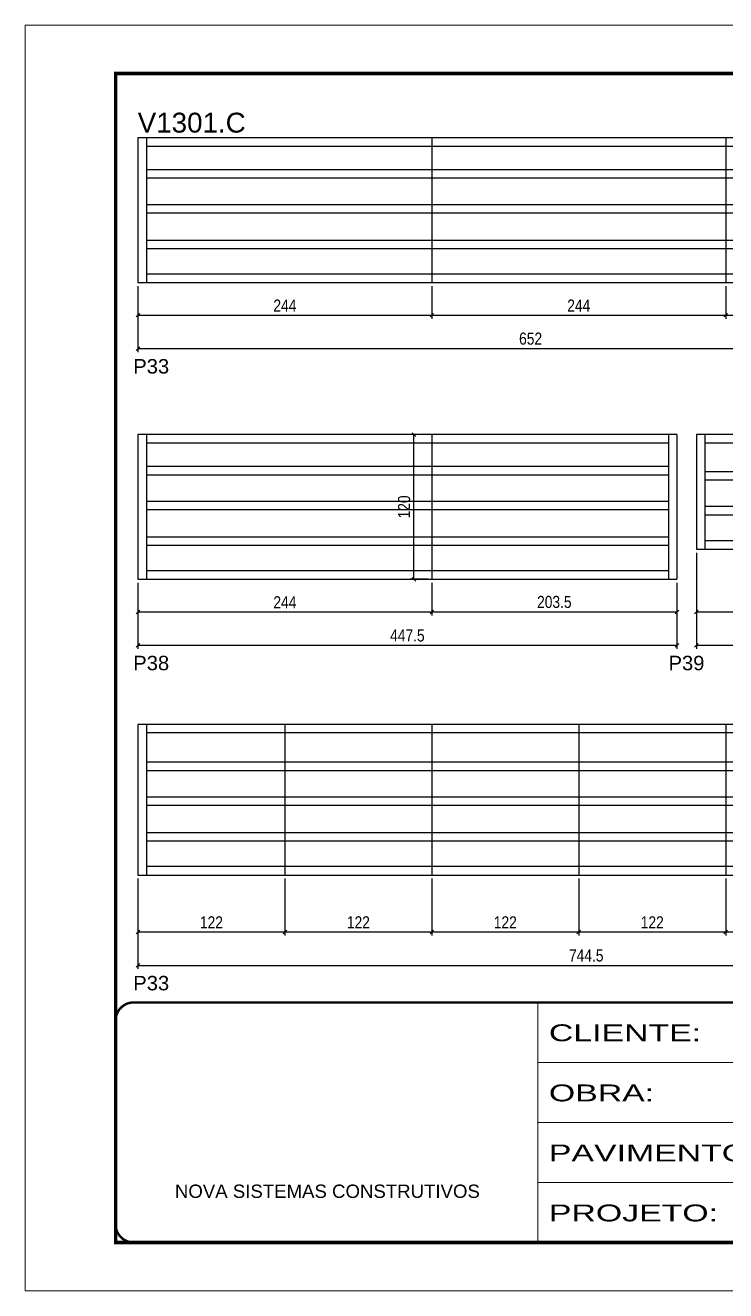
# Model space of a CAD drawing. Extents: x -4041 to 8212, y 239 to 4735.
# Drawn here: x 3557 to 4139, y 2537 to 3587 of the extents above; entities that cross this region are included whole.
import ezdxf

# ---------------------------------------------------------------- set-up
doc = ezdxf.new("R2010")
doc.units = 0
doc.linetypes.add('CONTINUO', pattern=[0])
doc.linetypes.add('DASHED', pattern=[0.75, 0.5, -0.25])
for name, color, linetype in [('5', 5, 'Continuous'), ('COTA', 241, 'Continuous'), ('NOMENCLATURA', 7, 'Continuous'), ('Painéis', 200, 'Continuous'), ('SARR_2.2x7', 40, 'Continuous')]:
    doc.layers.add(name, color=color, linetype=linetype)
doc.layers.add('Folhas', color=255, linetype='Continuous', lineweight=9)
doc.layers.add('SARRAFO DE PRESSAO', color=251, linetype='DASHED', lineweight=9)
doc.styles.add('ARIAL', font='arial.ttf')
doc.styles.add('COTA TECNICA', font='techl___.ttf', dxfattribs={"height": 10})
doc.styles.get("Standard").update_dxf_attribs({"font": 'arial.ttf'})
doc.styles.add('Tecnologia', font='')
doc.styles.get('Tecnologia').set_extended_font_data('Forgotten Futurist')
doc.dimstyles.new('PAINEL', dxfattribs={"dimtxt": 10, "dimasz": 3, "dimexe": 3, "dimexo": 3, "dimgap": 3, "dimtad": 1, "dimdec": 1, "dimzin": 12, "dimdsep": 46, "dimtxsty": 'COTA TECNICA', "dimblk1": 'OBLIQUE', "dimblk2": 'OBLIQUE', "dimsah": 1, "dimcen": 0.9, "dimclrd": 4, "dimclre": 4, "dimclrt": 240, "dimadec": 1, "dimazin": 3, "dimtfac": 1, "dimtdec": 1, "dimtmove": 0, "dimatfit": 3, "dimfxl": 1, "dimtolj": 1, "dimtzin": 12, "dimarcsym": 0})

# ---------------------------------------------------------------- blocks, each defined once
blk = doc.blocks.new('9999999999')
at = {"color": 30, "linetype": 'CONTINUO'}
for p, q in [((98564.6, 34230.2), (98564.6, 34429.4)), ((98564.6, 34379.6), (99584, 34379.6)), ((98564.6, 34329.8), (99488, 34329.8)), ((98564.6, 34280), (99488, 34280))]:
    blk.add_line(p, q, dxfattribs=at)
at = {"color": 30, "linetype": 'CONTINUO', "const_width": 2}
blk.add_lwpolyline([(99584, 34230.2), (99584, 34414.4, 0.414214), (99569, 34429.4), (98229, 34429.4, 0.414214), (98214, 34414.4), (98214, 34245.2, 0.414214), (98229, 34230.2), (99584, 34230.2)], format="xyb", dxfattribs=at)
at = {"layer": 'Folhas'}
blk.add_lwpolyline([(98139, 34190.2), (99624, 34190.2), (99624, 35240.2), (98139, 35240.2)], close=True, dxfattribs=at)
at = {"layer": 'Folhas', "color": 30, "const_width": 3}
blk.add_lwpolyline([(98214, 34230.2), (99584, 34230.2), (99584, 35200.2), (98214, 35200.2)], close=True, dxfattribs=at)
at = {"color": 7, "linetype": 'Continuous', "ltscale": 5, "style": 'ARIAL'}
blk.add_text('NOVA SISTEMAS CONSTRUTIVOS', height=11.059, dxfattribs=at).set_placement((98263.2, 34267.2))
at = {"layer": 'Folhas', "color": 7, "style": 'Tecnologia', "width": 1.5}
for s, p in [('CLIENTE:', (98573.7, 34397.2)), ('OBRA:', (98573.7, 34347.3)), ('PAVIMENTO:', (98573.7, 34297.5)), ('PROJETO:', (98573.7, 34247.7))]:
    blk.add_text(s, height=14, dxfattribs=at).set_placement(p)
blk = doc.blocks.new('_Oblique')
at = {"color": 0, "linetype": 'ByBlock', "lineweight": -2}
blk.add_line((-0.5, -0.5), (0.5, 0.5), dxfattribs=at)
blk = doc.blocks.new('*D151')
at = {"layer": 'COTA', "color": 4, "lineweight": -2, "transparency": 16777216}
for p, q in [((3650.8, 3370.2), (3650.8, 3315.4)), ((4302.8, 3370.2), (4302.8, 3315.4)), ((3650.8, 3318.4), (4302.8, 3318.4))]:
    blk.add_line(p, q, dxfattribs=at)
at = {"layer": 'Defpoints', "color": 0, "transparency": 16777216}
for p in [(3650.8, 3373.2), (4302.8, 3373.2), (4302.8, 3318.4)]:
    blk.add_point(p, dxfattribs=at)
at = {"layer": 'COTA', "color": 4, "lineweight": -2, "transparency": 16777216, "xscale": 3, "yscale": 3, "zscale": 3, "rotation": 180}
blk.add_blockref('_Oblique', (3650.8, 3318.4), dxfattribs=at)
at = {"layer": 'COTA', "color": 4, "lineweight": -2, "transparency": 16777216, "xscale": 3, "yscale": 3, "zscale": 3}
blk.add_blockref('_Oblique', (4302.8, 3318.4), dxfattribs=at)
at = {"layer": 'COTA', "color": 240, "transparency": 16777216, "insert": (3976.8, 3326.6), "char_height": 10, "attachment_point": 5, "style": 'COTA TECNICA'}
blk.add_mtext('\\A1;652', dxfattribs=at)
blk = doc.blocks.new('*D152')
at = {"layer": 'COTA', "color": 4, "lineweight": -2, "transparency": 16777216}
for p, q in [((3650.8, 3370.2), (3650.8, 3343.1)), ((3894.8, 3370.2), (3894.8, 3343.1)), ((3650.8, 3346.1), (3894.8, 3346.1))]:
    blk.add_line(p, q, dxfattribs=at)
at = {"layer": 'Defpoints', "color": 0, "transparency": 16777216}
for p in [(3650.8, 3373.2), (3894.8, 3373.2), (3894.8, 3346.1)]:
    blk.add_point(p, dxfattribs=at)
at = {"layer": 'COTA', "color": 4, "lineweight": -2, "transparency": 16777216, "xscale": 3, "yscale": 3, "zscale": 3, "rotation": 180}
blk.add_blockref('_Oblique', (3650.8, 3346.1), dxfattribs=at)
at = {"layer": 'COTA', "color": 4, "lineweight": -2, "transparency": 16777216, "xscale": 3, "yscale": 3, "zscale": 3}
blk.add_blockref('_Oblique', (3894.8, 3346.1), dxfattribs=at)
at = {"layer": 'COTA', "color": 240, "transparency": 16777216, "insert": (3772.8, 3354.1), "char_height": 10, "attachment_point": 5, "style": 'COTA TECNICA'}
blk.add_mtext('\\A1;244', dxfattribs=at)
blk = doc.blocks.new('*D153')
at = {"layer": 'COTA', "color": 4, "lineweight": -2, "transparency": 16777216}
for p, q in [((3894.8, 3370.2), (3894.8, 3343.1)), ((4138.8, 3370.2), (4138.8, 3343.1)), ((3894.8, 3346.1), (4138.8, 3346.1))]:
    blk.add_line(p, q, dxfattribs=at)
at = {"layer": 'Defpoints', "color": 0, "transparency": 16777216}
for p in [(3894.8, 3373.2), (4138.8, 3373.2), (4138.8, 3346.1)]:
    blk.add_point(p, dxfattribs=at)
at = {"layer": 'COTA', "color": 4, "lineweight": -2, "transparency": 16777216, "xscale": 3, "yscale": 3, "zscale": 3, "rotation": 180}
blk.add_blockref('_Oblique', (3894.8, 3346.1), dxfattribs=at)
at = {"layer": 'COTA', "color": 4, "lineweight": -2, "transparency": 16777216, "xscale": 3, "yscale": 3, "zscale": 3}
blk.add_blockref('_Oblique', (4138.8, 3346.1), dxfattribs=at)
at = {"layer": 'COTA', "color": 240, "transparency": 16777216, "insert": (4016.8, 3354.1), "char_height": 10, "attachment_point": 5, "style": 'COTA TECNICA'}
blk.add_mtext('\\A1;244', dxfattribs=at)
blk = doc.blocks.new('*D154')
at = {"layer": 'COTA', "color": 4, "lineweight": -2, "transparency": 16777216}
for p, q in [((4138.8, 3370.2), (4138.8, 3343.1)), ((4302.8, 3370.2), (4302.8, 3343.1)), ((4138.8, 3346.1), (4302.8, 3346.1))]:
    blk.add_line(p, q, dxfattribs=at)
at = {"layer": 'Defpoints', "color": 0, "transparency": 16777216}
for p in [(4138.8, 3373.2), (4302.8, 3373.2), (4302.8, 3346.1)]:
    blk.add_point(p, dxfattribs=at)
at = {"layer": 'COTA', "color": 4, "lineweight": -2, "transparency": 16777216, "xscale": 3, "yscale": 3, "zscale": 3, "rotation": 180}
blk.add_blockref('_Oblique', (4138.8, 3346.1), dxfattribs=at)
at = {"layer": 'COTA', "color": 4, "lineweight": -2, "transparency": 16777216, "xscale": 3, "yscale": 3, "zscale": 3}
blk.add_blockref('_Oblique', (4302.8, 3346.1), dxfattribs=at)
at = {"layer": 'COTA', "color": 240, "transparency": 16777216, "insert": (4220.8, 3354.2), "char_height": 10, "attachment_point": 5, "style": 'COTA TECNICA'}
blk.add_mtext('\\A1;164', dxfattribs=at)
blk = doc.blocks.new('*D167')
at = {"layer": 'COTA', "color": 4, "lineweight": -2, "transparency": 16777216}
for p, q in [((3650.8, 3124), (3650.8, 3069.2)), ((4098.3, 3124), (4098.3, 3069.2)), ((3650.8, 3072.2), (4098.3, 3072.2))]:
    blk.add_line(p, q, dxfattribs=at)
at = {"layer": 'Defpoints', "color": 0, "transparency": 16777216}
for p in [(3650.8, 3127), (4098.3, 3127), (4098.3, 3072.2)]:
    blk.add_point(p, dxfattribs=at)
at = {"layer": 'COTA', "color": 4, "lineweight": -2, "transparency": 16777216, "xscale": 3, "yscale": 3, "zscale": 3, "rotation": 180}
blk.add_blockref('_Oblique', (3650.8, 3072.2), dxfattribs=at)
at = {"layer": 'COTA', "color": 4, "lineweight": -2, "transparency": 16777216, "xscale": 3, "yscale": 3, "zscale": 3}
blk.add_blockref('_Oblique', (4098.3, 3072.2), dxfattribs=at)
at = {"layer": 'COTA', "color": 240, "transparency": 16777216, "insert": (3874.5, 3080.3), "char_height": 10, "attachment_point": 5, "style": 'COTA TECNICA'}
blk.add_mtext('\\A1;447.5', dxfattribs=at)
blk = doc.blocks.new('*D168')
at = {"layer": 'COTA', "color": 4, "lineweight": -2, "transparency": 16777216}
for p, q in [((3650.8, 3124), (3650.8, 3096.9)), ((3894.8, 3124), (3894.8, 3096.9)), ((3650.8, 3099.9), (3894.8, 3099.9))]:
    blk.add_line(p, q, dxfattribs=at)
at = {"layer": 'Defpoints', "color": 0, "transparency": 16777216}
for p in [(3650.8, 3127), (3894.8, 3127), (3894.8, 3099.9)]:
    blk.add_point(p, dxfattribs=at)
at = {"layer": 'COTA', "color": 4, "lineweight": -2, "transparency": 16777216, "xscale": 3, "yscale": 3, "zscale": 3, "rotation": 180}
blk.add_blockref('_Oblique', (3650.8, 3099.9), dxfattribs=at)
at = {"layer": 'COTA', "color": 4, "lineweight": -2, "transparency": 16777216, "xscale": 3, "yscale": 3, "zscale": 3}
blk.add_blockref('_Oblique', (3894.8, 3099.9), dxfattribs=at)
at = {"layer": 'COTA', "color": 240, "transparency": 16777216, "insert": (3772.8, 3107.9), "char_height": 10, "attachment_point": 5, "style": 'COTA TECNICA'}
blk.add_mtext('\\A1;244', dxfattribs=at)
blk = doc.blocks.new('*D169')
at = {"layer": 'COTA', "color": 4, "lineweight": -2, "transparency": 16777216}
for p, q in [((3894.8, 3124), (3894.8, 3096.9)), ((4098.3, 3124), (4098.3, 3096.9)), ((3894.8, 3099.9), (4098.3, 3099.9))]:
    blk.add_line(p, q, dxfattribs=at)
at = {"layer": 'Defpoints', "color": 0, "transparency": 16777216}
for p in [(3894.8, 3127), (4098.3, 3127), (4098.3, 3099.9)]:
    blk.add_point(p, dxfattribs=at)
at = {"layer": 'COTA', "color": 4, "lineweight": -2, "transparency": 16777216, "xscale": 3, "yscale": 3, "zscale": 3, "rotation": 180}
blk.add_blockref('_Oblique', (3894.8, 3099.9), dxfattribs=at)
at = {"layer": 'COTA', "color": 4, "lineweight": -2, "transparency": 16777216, "xscale": 3, "yscale": 3, "zscale": 3}
blk.add_blockref('_Oblique', (4098.3, 3099.9), dxfattribs=at)
at = {"layer": 'COTA', "color": 240, "transparency": 16777216, "insert": (3996.5, 3108.1), "char_height": 10, "attachment_point": 5, "style": 'COTA TECNICA'}
blk.add_mtext('\\A1;203.5', dxfattribs=at)
blk = doc.blocks.new('*D170')
at = {"layer": 'COTA', "color": 4, "lineweight": -2, "transparency": 16777216}
for p, q in [((4114.5, 3149), (4114.5, 3069.2)), ((4775.5, 3149), (4775.5, 3069.2)), ((4114.5, 3072.2), (4775.5, 3072.2))]:
    blk.add_line(p, q, dxfattribs=at)
at = {"layer": 'Defpoints', "color": 0, "transparency": 16777216}
for p in [(4114.5, 3152), (4775.5, 3152), (4775.5, 3072.2)]:
    blk.add_point(p, dxfattribs=at)
at = {"layer": 'COTA', "color": 4, "lineweight": -2, "transparency": 16777216, "xscale": 3, "yscale": 3, "zscale": 3, "rotation": 180}
blk.add_blockref('_Oblique', (4114.5, 3072.2), dxfattribs=at)
at = {"layer": 'COTA', "color": 4, "lineweight": -2, "transparency": 16777216, "xscale": 3, "yscale": 3, "zscale": 3}
blk.add_blockref('_Oblique', (4775.5, 3072.2), dxfattribs=at)
at = {"layer": 'COTA', "color": 240, "transparency": 16777216, "insert": (4445, 3080.3), "char_height": 10, "attachment_point": 5, "style": 'COTA TECNICA'}
blk.add_mtext('\\A1;661', dxfattribs=at)
blk = doc.blocks.new('*D171')
at = {"layer": 'COTA', "color": 4, "lineweight": -2, "transparency": 16777216}
for p, q in [((4114.5, 3149), (4114.5, 3096.9)), ((4358.5, 3149), (4358.5, 3096.9)), ((4114.5, 3099.9), (4358.5, 3099.9))]:
    blk.add_line(p, q, dxfattribs=at)
at = {"layer": 'Defpoints', "color": 0, "transparency": 16777216}
for p in [(4114.5, 3152), (4358.5, 3152), (4358.5, 3099.9)]:
    blk.add_point(p, dxfattribs=at)
at = {"layer": 'COTA', "color": 4, "lineweight": -2, "transparency": 16777216, "xscale": 3, "yscale": 3, "zscale": 3, "rotation": 180}
blk.add_blockref('_Oblique', (4114.5, 3099.9), dxfattribs=at)
at = {"layer": 'COTA', "color": 4, "lineweight": -2, "transparency": 16777216, "xscale": 3, "yscale": 3, "zscale": 3}
blk.add_blockref('_Oblique', (4358.5, 3099.9), dxfattribs=at)
at = {"layer": 'COTA', "color": 240, "transparency": 16777216, "insert": (4236.5, 3107.9), "char_height": 10, "attachment_point": 5, "style": 'COTA TECNICA'}
blk.add_mtext('\\A1;244', dxfattribs=at)
blk = doc.blocks.new('*D175')
at = {"layer": 'COTA', "color": 4, "lineweight": -2, "transparency": 16777216}
for p, q in [((3891.8, 3247), (3876.9, 3247)), ((3879.9, 3127), (3879.9, 3247)), ((3891.8, 3127), (3876.9, 3127))]:
    blk.add_line(p, q, dxfattribs=at)
at = {"layer": 'Defpoints', "color": 0, "transparency": 16777216}
for p in [(3879.9, 3247), (3894.8, 3247), (3894.8, 3127)]:
    blk.add_point(p, dxfattribs=at)
at = {"layer": 'COTA', "color": 4, "lineweight": -2, "transparency": 16777216, "xscale": 3, "yscale": 3, "zscale": 3}
for p, rotation in [((3879.9, 3247), 90), ((3879.9, 3127), 270)]:
    blk.add_blockref('_Oblique', p, dxfattribs=dict(at, rotation=rotation))
at = {"layer": 'COTA', "color": 240, "transparency": 16777216, "insert": (3871.8, 3187), "char_height": 10, "attachment_point": 5, "rotation": 90, "style": 'COTA TECNICA'}
blk.add_mtext('\\A1;120', dxfattribs=at)
blk = doc.blocks.new('*D176')
at = {"layer": 'COTA', "color": 4, "lineweight": -2, "transparency": 16777216}
for p, q in [((3650.8, 2878.6), (3650.8, 2803.6)), ((4395.3, 2878.6), (4395.3, 2803.6)), ((3650.8, 2806.6), (4395.3, 2806.6))]:
    blk.add_line(p, q, dxfattribs=at)
at = {"layer": 'Defpoints', "color": 0, "transparency": 16777216}
for p in [(3650.8, 2881.6), (4395.3, 2881.6), (4395.3, 2806.6)]:
    blk.add_point(p, dxfattribs=at)
at = {"layer": 'COTA', "color": 4, "lineweight": -2, "transparency": 16777216, "xscale": 3, "yscale": 3, "zscale": 3, "rotation": 180}
blk.add_blockref('_Oblique', (3650.8, 2806.6), dxfattribs=at)
at = {"layer": 'COTA', "color": 4, "lineweight": -2, "transparency": 16777216, "xscale": 3, "yscale": 3, "zscale": 3}
blk.add_blockref('_Oblique', (4395.3, 2806.6), dxfattribs=at)
at = {"layer": 'COTA', "color": 240, "transparency": 16777216, "insert": (4023, 2814.7), "char_height": 10, "attachment_point": 5, "style": 'COTA TECNICA'}
blk.add_mtext('\\A1;744.5', dxfattribs=at)
blk = doc.blocks.new('*D177')
at = {"layer": 'COTA', "color": 4, "lineweight": -2, "transparency": 16777216}
for p, q in [((3650.8, 2878.6), (3650.8, 2831.3)), ((3772.8, 2878.6), (3772.8, 2831.3)), ((3650.8, 2834.3), (3772.8, 2834.3))]:
    blk.add_line(p, q, dxfattribs=at)
at = {"layer": 'Defpoints', "color": 0, "transparency": 16777216}
for p in [(3650.8, 2881.6), (3772.8, 2881.6), (3772.8, 2834.3)]:
    blk.add_point(p, dxfattribs=at)
at = {"layer": 'COTA', "color": 4, "lineweight": -2, "transparency": 16777216, "xscale": 3, "yscale": 3, "zscale": 3, "rotation": 180}
blk.add_blockref('_Oblique', (3650.8, 2834.3), dxfattribs=at)
at = {"layer": 'COTA', "color": 4, "lineweight": -2, "transparency": 16777216, "xscale": 3, "yscale": 3, "zscale": 3}
blk.add_blockref('_Oblique', (3772.8, 2834.3), dxfattribs=at)
at = {"layer": 'COTA', "color": 240, "transparency": 16777216, "insert": (3711.8, 2842.3), "char_height": 10, "attachment_point": 5, "style": 'COTA TECNICA'}
blk.add_mtext('\\A1;122', dxfattribs=at)
blk = doc.blocks.new('*D178')
at = {"layer": 'COTA', "color": 4, "lineweight": -2, "transparency": 16777216}
for p, q in [((3772.8, 2878.6), (3772.8, 2831.3)), ((3894.8, 2878.6), (3894.8, 2831.3)), ((3772.8, 2834.3), (3894.8, 2834.3))]:
    blk.add_line(p, q, dxfattribs=at)
at = {"layer": 'Defpoints', "color": 0, "transparency": 16777216}
for p in [(3772.8, 2881.6), (3894.8, 2881.6), (3894.8, 2834.3)]:
    blk.add_point(p, dxfattribs=at)
at = {"layer": 'COTA', "color": 4, "lineweight": -2, "transparency": 16777216, "xscale": 3, "yscale": 3, "zscale": 3, "rotation": 180}
blk.add_blockref('_Oblique', (3772.8, 2834.3), dxfattribs=at)
at = {"layer": 'COTA', "color": 4, "lineweight": -2, "transparency": 16777216, "xscale": 3, "yscale": 3, "zscale": 3}
blk.add_blockref('_Oblique', (3894.8, 2834.3), dxfattribs=at)
at = {"layer": 'COTA', "color": 240, "transparency": 16777216, "insert": (3833.8, 2842.3), "char_height": 10, "attachment_point": 5, "style": 'COTA TECNICA'}
blk.add_mtext('\\A1;122', dxfattribs=at)
blk = doc.blocks.new('*D179')
at = {"layer": 'COTA', "color": 4, "lineweight": -2, "transparency": 16777216}
for p, q in [((3894.8, 2878.6), (3894.8, 2831.3)), ((4016.8, 2878.6), (4016.8, 2831.3)), ((3894.8, 2834.3), (4016.8, 2834.3))]:
    blk.add_line(p, q, dxfattribs=at)
at = {"layer": 'Defpoints', "color": 0, "transparency": 16777216}
for p in [(3894.8, 2881.6), (4016.8, 2881.6), (4016.8, 2834.3)]:
    blk.add_point(p, dxfattribs=at)
at = {"layer": 'COTA', "color": 4, "lineweight": -2, "transparency": 16777216, "xscale": 3, "yscale": 3, "zscale": 3, "rotation": 180}
blk.add_blockref('_Oblique', (3894.8, 2834.3), dxfattribs=at)
at = {"layer": 'COTA', "color": 4, "lineweight": -2, "transparency": 16777216, "xscale": 3, "yscale": 3, "zscale": 3}
blk.add_blockref('_Oblique', (4016.8, 2834.3), dxfattribs=at)
at = {"layer": 'COTA', "color": 240, "transparency": 16777216, "insert": (3955.8, 2842.3), "char_height": 10, "attachment_point": 5, "style": 'COTA TECNICA'}
blk.add_mtext('\\A1;122', dxfattribs=at)
blk = doc.blocks.new('*D180')
at = {"layer": 'COTA', "color": 4, "lineweight": -2, "transparency": 16777216}
for p, q in [((4016.8, 2878.6), (4016.8, 2831.3)), ((4138.8, 2878.6), (4138.8, 2831.3)), ((4016.8, 2834.3), (4138.8, 2834.3))]:
    blk.add_line(p, q, dxfattribs=at)
at = {"layer": 'Defpoints', "color": 0, "transparency": 16777216}
for p in [(4016.8, 2881.6), (4138.8, 2881.6), (4138.8, 2834.3)]:
    blk.add_point(p, dxfattribs=at)
at = {"layer": 'COTA', "color": 4, "lineweight": -2, "transparency": 16777216, "xscale": 3, "yscale": 3, "zscale": 3, "rotation": 180}
blk.add_blockref('_Oblique', (4016.8, 2834.3), dxfattribs=at)
at = {"layer": 'COTA', "color": 4, "lineweight": -2, "transparency": 16777216, "xscale": 3, "yscale": 3, "zscale": 3}
blk.add_blockref('_Oblique', (4138.8, 2834.3), dxfattribs=at)
at = {"layer": 'COTA', "color": 240, "transparency": 16777216, "insert": (4077.8, 2842.3), "char_height": 10, "attachment_point": 5, "style": 'COTA TECNICA'}
blk.add_mtext('\\A1;122', dxfattribs=at)
blk = doc.blocks.new('*D181')
at = {"layer": 'COTA', "color": 4, "lineweight": -2, "transparency": 16777216}
for p, q in [((4138.8, 2878.6), (4138.8, 2831.3)), ((4260.8, 2878.6), (4260.8, 2831.3)), ((4138.8, 2834.3), (4260.8, 2834.3))]:
    blk.add_line(p, q, dxfattribs=at)
at = {"layer": 'Defpoints', "color": 0, "transparency": 16777216}
for p in [(4138.8, 2881.6), (4260.8, 2881.6), (4260.8, 2834.3)]:
    blk.add_point(p, dxfattribs=at)
at = {"layer": 'COTA', "color": 4, "lineweight": -2, "transparency": 16777216, "xscale": 3, "yscale": 3, "zscale": 3, "rotation": 180}
blk.add_blockref('_Oblique', (4138.8, 2834.3), dxfattribs=at)
at = {"layer": 'COTA', "color": 4, "lineweight": -2, "transparency": 16777216, "xscale": 3, "yscale": 3, "zscale": 3}
blk.add_blockref('_Oblique', (4260.8, 2834.3), dxfattribs=at)
at = {"layer": 'COTA', "color": 240, "transparency": 16777216, "insert": (4199.8, 2842.3), "char_height": 10, "attachment_point": 5, "style": 'COTA TECNICA'}
blk.add_mtext('\\A1;122', dxfattribs=at)

msp = doc.modelspace()

# ---------------------------------------------------------------- linework, layer by layer
at = {"layer": 'Painéis'}
for p, q in [((4302.79, 3493.18), (3650.79, 3493.18)), ((3650.79, 3493.18), (3650.79, 3373.18)), ((3894.79, 3493.18), (3894.79, 3373.18)), ((4138.79, 3493.18), (4138.79, 3373.18)), ((3650.79, 3373.18), (4302.79, 3373.18)), ((4098.29, 3246.97), (3650.79, 3246.97)), ((3650.79, 3246.97), (3650.79, 3126.97)), ((3894.79, 3246.97), (3894.79, 3126.97)), ((4098.29, 3246.97), (4098.29, 3126.97)), ((4775.46, 3246.97), (4114.46, 3246.97)), ((4114.46, 3246.97), (4114.46, 3151.97)), ((4114.46, 3151.97), (4775.46, 3151.97)), ((3650.79, 3126.97), (4098.29, 3126.97)), ((4395.29, 3006.57), (3650.79, 3006.57)), ((3650.79, 3006.57), (3650.79, 2881.57)), ((3772.79, 3006.57), (3772.79, 2881.57)), ((3894.79, 3006.57), (3894.79, 2881.57)), ((4016.79, 3006.57), (4016.79, 2881.57)), ((4138.79, 3006.57), (4138.79, 2881.57)), ((3650.79, 2881.57), (4395.29, 2881.57))]:
    msp.add_line(p, q, dxfattribs=at)
at = {"layer": 'SARR_2.2x7', "linetype": 'Continuous'}
for p, q in [((3657.79, 3493.18), (3657.79, 3373.18)), ((3894.79, 3486.18), (3657.79, 3486.18)), ((4138.79, 3486.18), (3894.79, 3486.18)), ((4295.79, 3486.18), (4138.79, 3486.18)), ((3894.79, 3466.7), (3657.79, 3466.7)), ((4138.79, 3466.7), (3894.79, 3466.7)), ((4295.79, 3466.7), (4138.79, 3466.7)), ((3894.79, 3459.7), (3657.79, 3459.7)), ((4138.79, 3459.7), (3894.79, 3459.7)), ((4295.79, 3459.7), (4138.79, 3459.7)), ((3894.79, 3437.77), (3657.79, 3437.77)), ((4138.79, 3437.77), (3894.79, 3437.77)), ((4295.79, 3437.77), (4138.79, 3437.77)), ((3894.79, 3430.77), (3657.79, 3430.77)), ((4138.79, 3430.77), (3894.79, 3430.77)), ((4295.79, 3430.77), (4138.79, 3430.77)), ((3894.79, 3408.15), (3657.79, 3408.15)), ((4138.79, 3408.15), (3894.79, 3408.15)), ((4295.79, 3408.15), (4138.79, 3408.15)), ((3894.79, 3401.15), (3657.79, 3401.15)), ((4138.79, 3401.15), (3894.79, 3401.15)), ((4295.79, 3401.15), (4138.79, 3401.15)), ((3894.79, 3380.18), (3657.79, 3380.18)), ((4138.79, 3380.18), (3894.79, 3380.18)), ((4295.79, 3380.18), (4138.79, 3380.18)), ((3657.79, 3246.97), (3657.79, 3126.97)), ((4091.29, 3246.97), (4091.29, 3126.97)), ((4121.46, 3246.97), (4121.46, 3151.97)), ((3894.79, 3239.97), (3657.79, 3239.97)), ((4091.29, 3239.97), (3894.79, 3239.97)), ((4358.46, 3239.97), (4121.46, 3239.97)), ((3894.79, 3220.48), (3657.79, 3220.48)), ((3894.79, 3213.48), (3657.79, 3213.48)), ((4091.29, 3220.48), (3894.79, 3220.48)), ((4091.29, 3213.48), (3894.79, 3213.48)), ((4358.46, 3216.19), (4121.46, 3216.19)), ((4358.46, 3209.19), (4121.46, 3209.19)), ((3894.79, 3191.56), (3657.79, 3191.56)), ((3894.79, 3184.56), (3657.79, 3184.56)), ((4091.29, 3191.56), (3894.79, 3191.56)), ((4091.29, 3184.56), (3894.79, 3184.56)), ((4358.46, 3187.26), (4121.46, 3187.26)), ((4358.46, 3180.26), (4121.46, 3180.26)), ((3894.79, 3161.93), (3657.79, 3161.93)), ((4091.29, 3161.93), (3894.79, 3161.93)), ((3894.79, 3154.93), (3657.79, 3154.93)), ((4091.29, 3154.93), (3894.79, 3154.93)), ((4358.46, 3158.97), (4121.46, 3158.97)), ((3894.79, 3133.97), (3657.79, 3133.97)), ((4091.29, 3133.97), (3894.79, 3133.97)), ((3657.79, 3006.57), (3657.79, 2881.57)), ((3772.79, 2999.57), (3657.79, 2999.57)), ((3894.79, 2999.57), (3772.79, 2999.57)), ((4016.79, 2999.57), (3894.79, 2999.57)), ((4138.79, 2999.57), (4016.79, 2999.57)), ((4260.79, 2999.57), (4138.79, 2999.57)), ((3772.79, 2975.09), (3657.79, 2975.09)), ((3894.79, 2975.09), (3772.79, 2975.09)), ((4016.79, 2975.09), (3894.79, 2975.09)), ((4138.79, 2975.09), (4016.79, 2975.09)), ((4260.79, 2975.09), (4138.79, 2975.09)), ((3772.79, 2968.09), (3657.79, 2968.09)), ((3894.79, 2968.09), (3772.79, 2968.09)), ((4016.79, 2968.09), (3894.79, 2968.09)), ((4138.79, 2968.09), (4016.79, 2968.09)), ((4260.79, 2968.09), (4138.79, 2968.09)), ((3772.79, 2946.16), (3657.79, 2946.16)), ((3894.79, 2946.16), (3772.79, 2946.16)), ((4016.79, 2946.16), (3894.79, 2946.16)), ((4138.79, 2946.16), (4016.79, 2946.16)), ((4260.79, 2946.16), (4138.79, 2946.16)), ((3772.79, 2939.16), (3657.79, 2939.16)), ((3894.79, 2939.16), (3772.79, 2939.16)), ((4016.79, 2939.16), (3894.79, 2939.16)), ((4138.79, 2939.16), (4016.79, 2939.16)), ((4260.79, 2939.16), (4138.79, 2939.16)), ((3772.79, 2916.54), (3657.79, 2916.54)), ((3772.79, 2909.54), (3657.79, 2909.54)), ((3894.79, 2916.54), (3772.79, 2916.54)), ((3894.79, 2909.54), (3772.79, 2909.54)), ((4016.79, 2916.54), (3894.79, 2916.54)), ((4016.79, 2909.54), (3894.79, 2909.54)), ((4138.79, 2916.54), (4016.79, 2916.54)), ((4138.79, 2909.54), (4016.79, 2909.54)), ((4260.79, 2916.54), (4138.79, 2916.54)), ((4260.79, 2909.54), (4138.79, 2909.54)), ((3772.79, 2888.57), (3657.79, 2888.57)), ((3894.79, 2888.57), (3772.79, 2888.57)), ((4016.79, 2888.57), (3894.79, 2888.57)), ((4138.79, 2888.57), (4016.79, 2888.57)), ((4260.79, 2888.57), (4138.79, 2888.57))]:
    msp.add_line(p, q, dxfattribs=at)

# ---------------------------------------------------------------- block references
at = {"layer": 'SARRAFO DE PRESSAO', "color": 6, "linetype": 'ByBlock'}
msp.add_blockref('9999999999', (-94581.71, -31653.56), dxfattribs=at)

# ---------------------------------------------------------------- texts
at = {"layer": '5', "linetype": 'Continuous'}
for s, p in [('P33', (3646.9, 3297.69)), ('P38', (3646.9, 3051.47)), ('P39', (4091.31, 3051.47)), ('P33', (3646.9, 2785.88))]:
    msp.add_text(s, height=12, rotation=0.00004, dxfattribs=at).set_placement(p)
at = {"layer": 'NOMENCLATURA', "linetype": 'Continuous'}
msp.add_text('V1301.C', height=16.5, dxfattribs=at).set_placement((3650.59, 3497.62))

# ---------------------------------------------------------------- dimensions: what is measured, and where the dimension line sits
at = {"layer": 'COTA'}
for base, p1, p2, picture, middle in [((4302.79, 3318.44), (3650.79, 3373.18), (4302.79, 3373.18), '*D151', (3976.79, 3326.55)), ((3894.79, 3346.07), (3650.79, 3373.18), (3894.79, 3373.18), '*D152', (3772.79, 3354.14)), ((4775.46, 3072.23), (4114.46, 3151.97), (4775.46, 3151.97), '*D170', (4444.96, 3080.33)), ((4358.46, 3099.85), (4114.46, 3151.97), (4358.46, 3151.97), '*D171', (4236.46, 3107.92)), ((4098.29, 3072.23), (3650.79, 3126.97), (4098.29, 3126.97), '*D167', (3874.54, 3080.33)), ((3894.79, 3099.85), (3650.79, 3126.97), (3894.79, 3126.97), '*D168', (3772.79, 3107.92)), ((4395.29, 2806.63), (3650.79, 2881.57), (4395.29, 2881.57), '*D176', (4023.04, 2814.74)), ((3772.79, 2834.26), (3650.79, 2881.57), (3772.79, 2881.57), '*D177', (3711.79, 2842.32)), ((3894.79, 2834.26), (3772.79, 2881.57), (3894.79, 2881.57), '*D178', (3833.79, 2842.32))]:
    dim = msp.add_linear_dim(base=base, p1=p1, p2=p2, dimstyle='PAINEL', dxfattribs=at)
    dim.commit()
    dim.dimension.update_dxf_attribs({"geometry": picture, "text_midpoint": middle})
for base, p1, p2, picture, middle in [((4138.79, 3346.07), (3894.79, 3373.18), (4138.79, 3373.18), '*D153', (4016.79, 3354.14)), ((4302.79, 3346.07), (4138.79, 3373.18), (4302.79, 3373.18), '*D154', (4220.79, 3354.17)), ((4098.29, 3099.85), (3894.79, 3126.97), (4098.29, 3126.97), '*D169', (3996.54, 3108.07)), ((4016.79, 2834.26), (3894.79, 2881.57), (4016.79, 2881.57), '*D179', (3955.79, 2842.32)), ((4138.79, 2834.26), (4016.79, 2881.57), (4138.79, 2881.57), '*D180', (4077.79, 2842.32)), ((4260.79, 2834.26), (4138.79, 2881.57), (4260.79, 2881.57), '*D181', (4199.79, 2842.32))]:
    dim = msp.add_linear_dim(base=base, p1=p1, p2=p2, dimstyle='PAINEL', override={"dimtmove": 1}, dxfattribs=at)
    dim.commit()
    dim.dimension.update_dxf_attribs({"geometry": picture, "text_midpoint": middle})
dim = msp.add_linear_dim(base=(3879.9, 3246.97), p1=(3894.79, 3126.97), p2=(3894.79, 3246.97), angle=90, dimstyle='PAINEL', dxfattribs=at)
dim.commit()
dim.dimension.update_dxf_attribs({"geometry": '*D175', "text_midpoint": (3871.8, 3186.97)})

doc.saveas('drawing.dxf')
